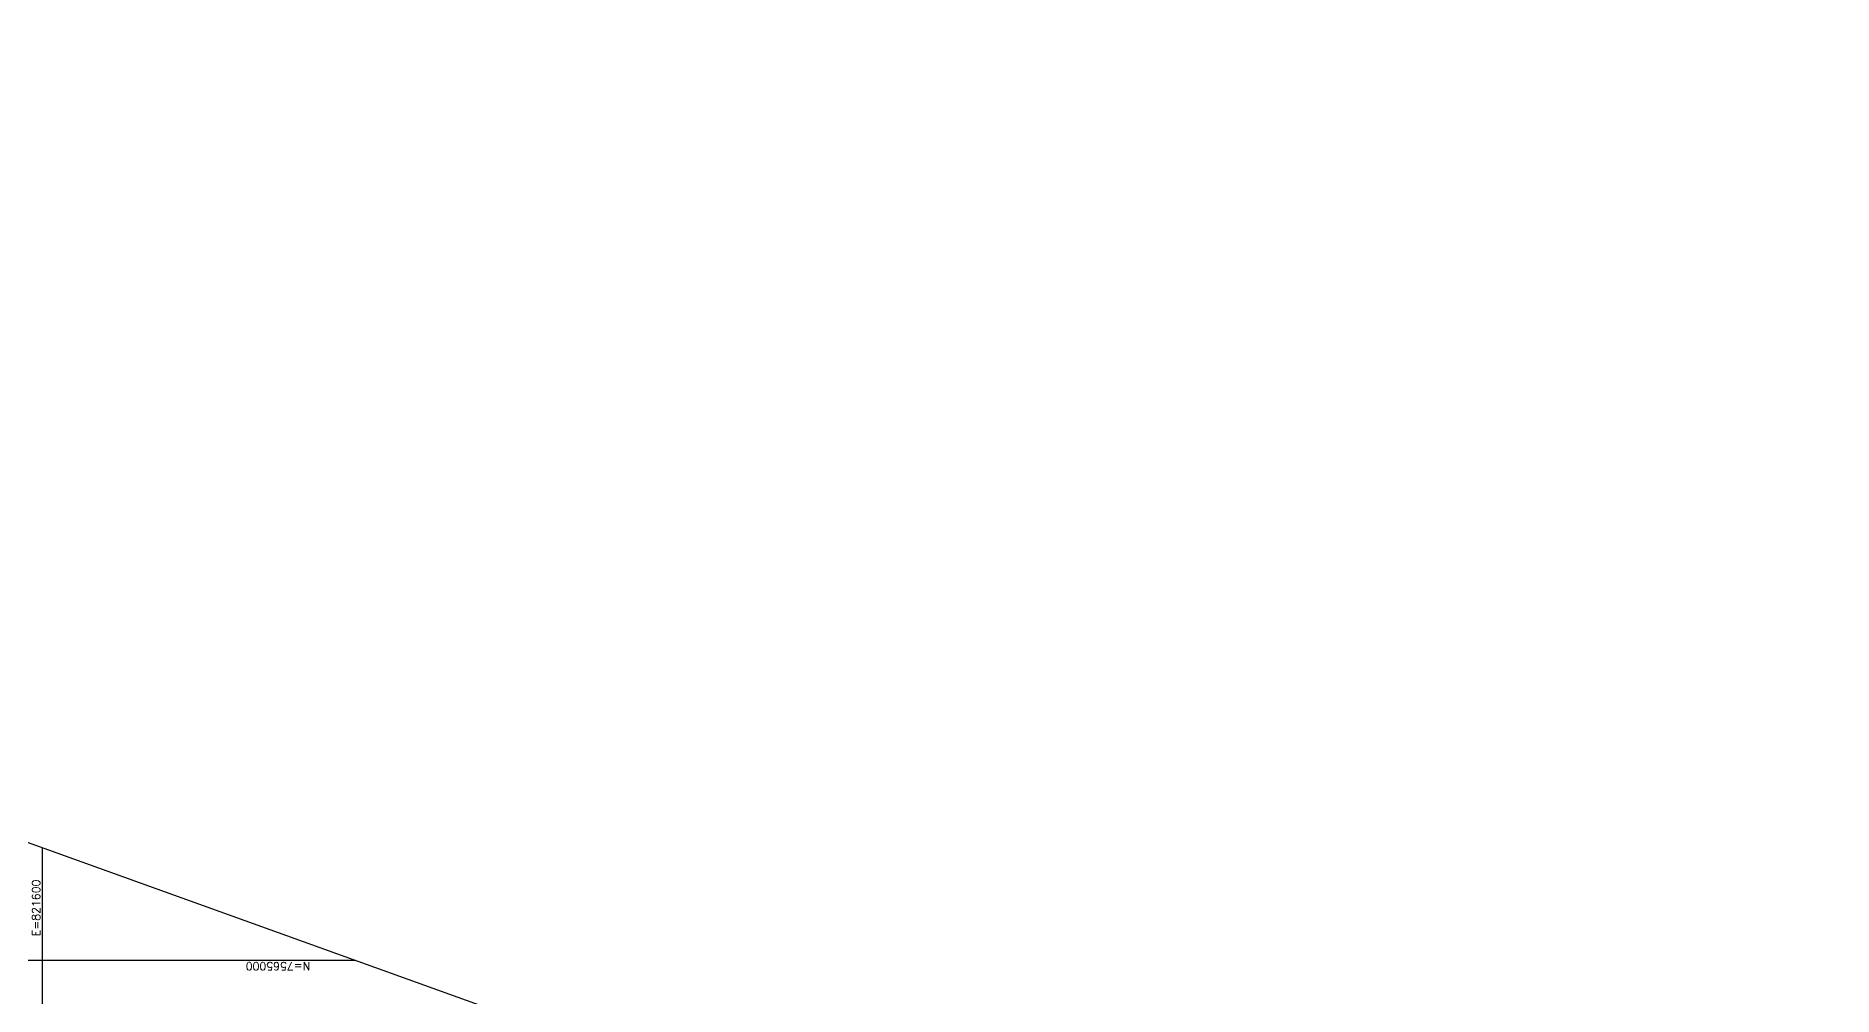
# Model space of a CAD drawing. Header units: metres. Extents: x 820373 to 834957, y 7564678 to 7566875.
# Drawn here: x 821598.8 to 821935.6, y 7564993.3 to 7565173.2 of the extents above; entities that cross this region are included whole.
import ezdxf
from ezdxf.enums import TextEntityAlignment as Align

# ---------------------------------------------------------------- set-up
doc = ezdxf.new("R2010")
doc.units = ezdxf.units.M
doc.layers.add('P-FOLHA', color=4, linetype='Continuous', plot=False)
doc.layers.add('P-MALHA-IMPAR', color=1, linetype='Continuous')
doc.styles.add('R60', font='romans.shx', dxfattribs={"height": 1.5})

# ---------------------------------------------------------------- blocks, each defined once
blk = doc.blocks.new('MALHA-IMPAR')
at = {"layer": 'P-MALHA-IMPAR'}
for p, q in [((821600, 7564770.51), (821600, 7565021.07)), ((821114.84, 7565000), (821658.53, 7565000))]:
    blk.add_line(p, q, dxfattribs=at)
at = {"layer": 'P-MALHA-IMPAR', "style": 'R60'}
for s, rotation, p in [('E=821600', 90, (821600, 7565009.82)), ('N=7565000', 180, (821644.13, 7565000.09))]:
    blk.add_text(s, height=1.5, rotation=rotation, dxfattribs=at).set_placement(p, align=Align.BOTTOM_CENTER)

msp = doc.modelspace()

# ---------------------------------------------------------------- linework, layer by layer
at = {"layer": 'P-FOLHA'}
msp.add_lwpolyline([(821935.565, 7564900.298), (821855.732, 7564678.477), (821097.352, 7564951.414), (821177.184, 7565173.235)], close=True, dxfattribs=at)

# ---------------------------------------------------------------- block references
at = {"layer": 'P-MALHA-IMPAR'}
msp.add_blockref('MALHA-IMPAR', (0, 0), dxfattribs=at)

doc.saveas('drawing.dxf')
